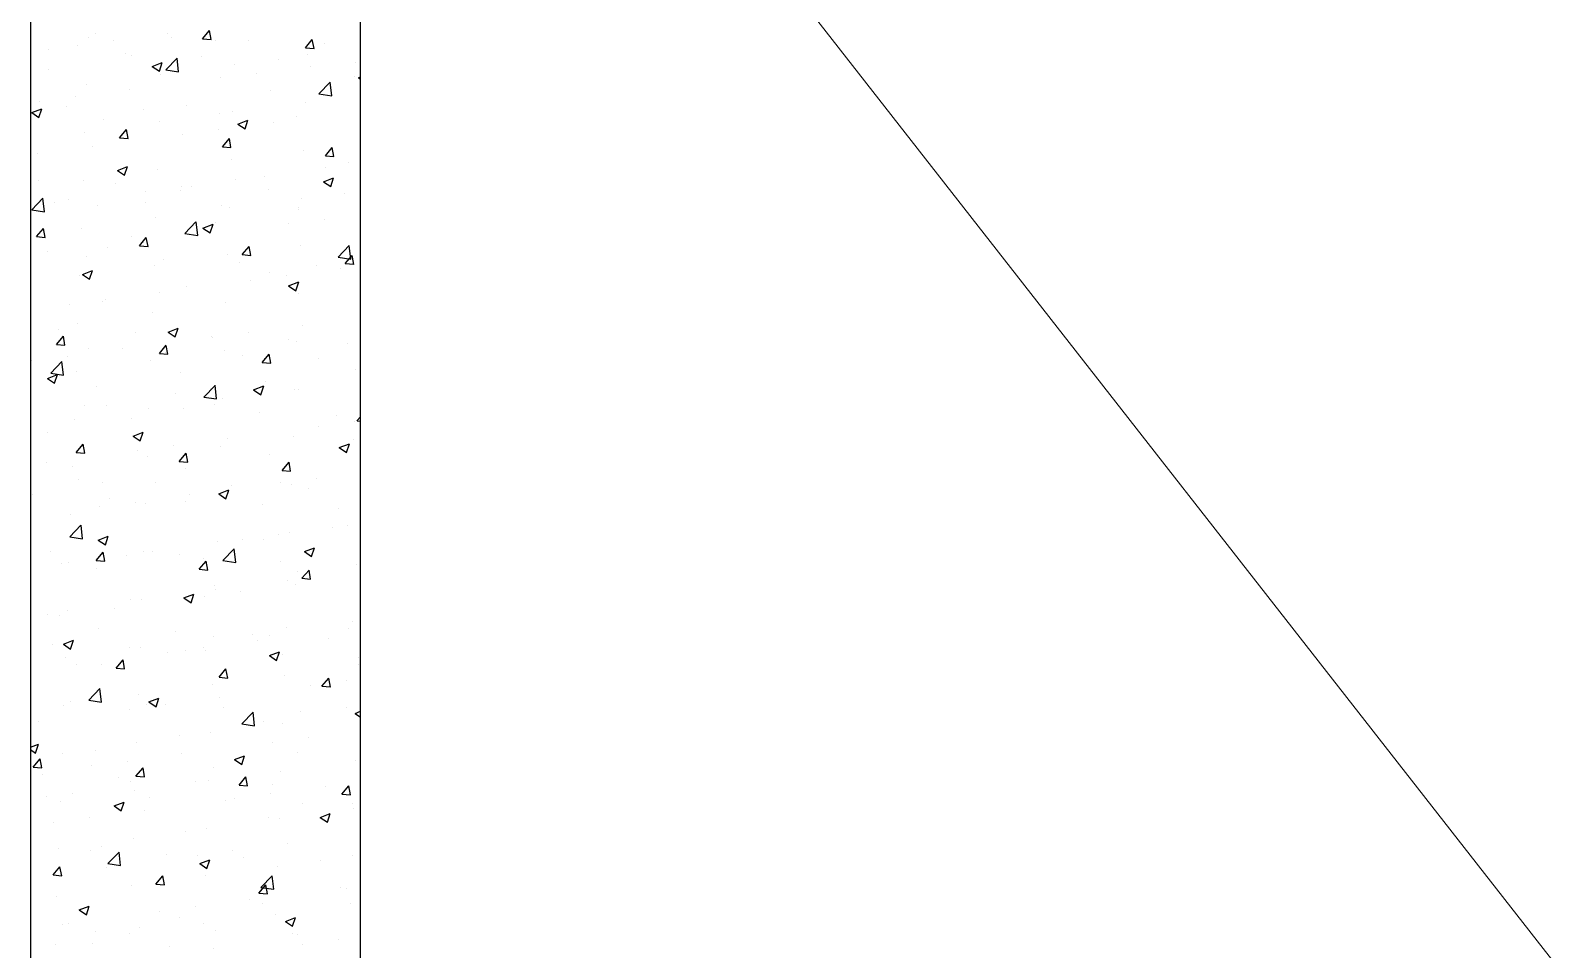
# Model space of a CAD drawing. Header units: millimetres. Extents: x 331487 to 517269, y 198509 to 399936.
# Drawn here: x 393590 to 394656, y 386264 to 386905 of the extents above; entities that cross this region are included whole.
import ezdxf

# ---------------------------------------------------------------- set-up
doc = ezdxf.new("R2010")
doc.units = ezdxf.units.MM
doc.header["$MEASUREMENT"] = 0
doc.layers.add('BEAM', color=1, linetype='Continuous', lineweight=5)
doc.layers.add('COLUMN', color=6, linetype='Continuous')

msp = doc.modelspace()

# ---------------------------------------------------------------- linework, layer by layer
at = {"layer": 'BEAM', "ltscale": 250}
msp.add_line((393820.1, 387319), (395720.1, 384889), dxfattribs=at)
at = {"layer": 'COLUMN'}
for p, q in [((393590.1, 387549), (393590.1, 384659)), ((393820.1, 384659), (393820.1, 387319))]:
    msp.add_line(p, q, dxfattribs=at)
at = {"layer": 'COLUMN', "color": 2, "linetype": 'Continuous'}
for p, q in [((393630.3, 386900.1), (393630.3, 386900.1)), ((393635.1, 386902.3), (393635.1, 386902.3)), ((393647.9, 386897.8), (393647.9, 386897.8)), ((393685.7, 386902.8), (393685.7, 386902.8)), ((393688.4, 386900.1), (393688.4, 386900.1)), ((393710, 386898.9), (393714.8, 386904.6)), ((393710, 386898.9), (393715.9, 386898.4)), ((393715.9, 386898.4), (393714.8, 386904.6)), ((393719.1, 386897.6), (393719.1, 386897.6)), ((393741.8, 386897.8), (393741.8, 386897.8)), ((393781.7, 386892.6), (393786.5, 386898.4)), ((393787.7, 386892.1), (393786.5, 386898.4)), ((393602.8, 386891.2), (393602.8, 386891.2)), ((393622.8, 386894.5), (393622.8, 386894.5)), ((393656.1, 386888.9), (393656.1, 386888.9)), ((393660.8, 386887.6), (393660.8, 386887.6)), ((393709.5, 386886.6), (393709.5, 386886.6)), ((393781.7, 386892.6), (393787.7, 386892.1)), ((393782.9, 386887.7), (393782.9, 386887.7)), ((393795.2, 386895.6), (393795.2, 386895.6)), ((393602.4, 386877.6), (393602.4, 386877.6)), ((393674.9, 386879.7), (393681.9, 386882.4)), ((393674.9, 386879.7), (393679.9, 386876.4)), ((393679.9, 386876.4), (393681.9, 386882.4)), ((393684.4, 386877.2), (393692.2, 386885.3)), ((393684.4, 386877.2), (393693.3, 386875.8)), ((393693.3, 386875.8), (393692.2, 386885.3)), ((393732.4, 386881.3), (393732.4, 386881.3)), ((393747.6, 386875), (393747.6, 386875)), ((393762.9, 386884.4), (393762.9, 386884.4)), ((393785.5, 386879.9), (393785.5, 386879.9)), ((393816.3, 386882.1), (393816.3, 386882.1)), ((393629.1, 386866.8), (393629.1, 386866.8)), ((393681, 386874.3), (393681, 386874.3)), ((393722.6, 386871.7), (393722.6, 386871.7)), ((393791.1, 386860.6), (393798.9, 386868.7)), ((393800, 386859.2), (393798.9, 386868.7)), ((393815.6, 386872.6), (393815.6, 386872.6)), ((393818.6, 386871.7), (393820.1, 386872.3)), ((393818.6, 386871.7), (393820.1, 386870.7)), ((393596.5, 386855.1), (393596.5, 386855.1)), ((393621.5, 386858.4), (393621.5, 386858.4)), ((393659.4, 386863.3), (393659.4, 386863.3)), ((393757.3, 386862.6), (393757.3, 386862.6)), ((393781.7, 386854.5), (393781.7, 386854.5)), ((393791.1, 386860.6), (393800, 386859.2)), ((393590.9, 386847.5), (393597.9, 386850.2)), ((393590.9, 386847.5), (393595.9, 386844.1)), ((393595.9, 386844.1), (393597.9, 386850.2)), ((393615.2, 386851.5), (393615.2, 386851.5)), ((393668.5, 386849.3), (393668.5, 386849.3)), ((393699, 386852.6), (393699, 386852.6)), ((393721.9, 386847), (393721.9, 386847)), ((393731.2, 386848.1), (393731.2, 386848.1)), ((393775.3, 386844.7), (393775.3, 386844.7)), ((393627.9, 386833.5), (393627.9, 386833.5)), ((393640.6, 386842.6), (393640.6, 386842.6)), ((393652.1, 386829.9), (393656.9, 386835.7)), ((393658.1, 386829.4), (393656.9, 386835.7)), ((393679.8, 386841), (393679.8, 386841)), ((393721.3, 386835.5), (393721.3, 386835.5)), ((393734.6, 386839.5), (393741.6, 386842.2)), ((393734.6, 386839.5), (393739.6, 386836.1)), ((393739.6, 386836.1), (393741.6, 386842.2)), ((393759.2, 386840.5), (393759.2, 386840.5)), ((393633.1, 386823.9), (393633.1, 386823.9)), ((393652.1, 386829.9), (393658.1, 386829.4)), ((393696.3, 386832.2), (393696.3, 386832.2)), ((393723.8, 386823.7), (393728.7, 386829.4)), ((393723.8, 386823.7), (393729.8, 386823.1)), ((393729.8, 386823.1), (393728.7, 386829.4)), ((393795.6, 386817.4), (393800.4, 386823.1)), ((393801.5, 386816.9), (393800.4, 386823.1)), ((393595.2, 386818.9), (393595.2, 386818.9)), ((393729.9, 386814.8), (393729.9, 386814.8)), ((393780.5, 386821.2), (393780.5, 386821.2)), ((393795.6, 386817.4), (393801.5, 386816.9)), ((393811.5, 386812.9), (393811.5, 386812.9)), ((393595.7, 386800.4), (393595.7, 386800.4)), ((393650.6, 386807.2), (393657.6, 386809.9)), ((393650.6, 386807.2), (393655.6, 386803.9)), ((393655.6, 386803.9), (393657.6, 386809.9)), ((393678.6, 386807.7), (393678.6, 386807.7)), ((393732.9, 386801.1), (393732.9, 386801.1)), ((393753.1, 386802.9), (393753.1, 386802.9)), ((393794.3, 386799.2), (393801.3, 386801.9)), ((393796, 386809.4), (393796, 386809.4)), ((393799.3, 386795.9), (393801.3, 386801.9)), ((393626.7, 386800.2), (393626.7, 386800.2)), ((393649.1, 386798.2), (393649.1, 386798.2)), ((393670, 386792.8), (393670, 386792.8)), ((393694.8, 386792.9), (393694.8, 386792.9)), ((393695, 386796.1), (393695, 386796.1)), ((393702.5, 386795.9), (393702.5, 386795.9)), ((393755.8, 386793.6), (393755.8, 386793.6)), ((393794.3, 386799.2), (393799.3, 386795.9)), ((393809.2, 386791.4), (393809.2, 386791.4)), ((393590.9, 386779.7), (393598.7, 386787.9)), ((393590.9, 386779.8), (393599.8, 386778.4)), ((393599.8, 386778.4), (393598.7, 386787.9)), ((393606.8, 386784.5), (393606.8, 386784.5)), ((393616.8, 386787), (393616.8, 386787)), ((393636.5, 386782.9), (393636.5, 386782.9)), ((393670.2, 386784.7), (393670.2, 386784.7)), ((393723.5, 386782.5), (393723.5, 386782.5)), ((393728.7, 386781.5), (393728.7, 386781.5)), ((393776.9, 386780.2), (393776.9, 386780.2)), ((393777.1, 386781), (393777.1, 386781)), ((393779.2, 386787.9), (393779.2, 386787.9)), ((393677.4, 386774.4), (393677.4, 386774.4)), ((393697.7, 386763.2), (393705.4, 386771.3)), ((393706.6, 386761.8), (393705.5, 386771.3)), ((393710.3, 386767), (393717.3, 386769.6)), ((393715.3, 386763.6), (393717.3, 386769.6)), ((393718.8, 386771), (393718.8, 386771)), ((393769.7, 386769.9), (393769.7, 386769.9)), ((393794.8, 386773.2), (393794.8, 386773.2)), ((393594.3, 386761), (393599.1, 386766.7)), ((393594.3, 386761), (393600.2, 386760.5)), ((393600.2, 386760.5), (393599.1, 386766.7)), ((393625.4, 386766.9), (393625.4, 386766.9)), ((393660.5, 386760.9), (393660.5, 386760.9)), ((393666, 386754.7), (393670.8, 386760.5)), ((393672, 386754.2), (393670.8, 386760.5)), ((393697.7, 386763.2), (393706.6, 386761.8)), ((393706.6, 386761.6), (393706.6, 386761.6)), ((393710.3, 386767), (393715.3, 386763.6)), ((393602.2, 386750.9), (393602.2, 386750.9)), ((393629.2, 386747.3), (393629.2, 386747.3)), ((393643.7, 386753.3), (393643.7, 386753.3)), ((393666, 386754.7), (393672, 386754.2)), ((393668.7, 386756.6), (393668.7, 386756.6)), ((393727.5, 386748.2), (393727.5, 386748.2)), ((393737.7, 386748.5), (393742.5, 386754.2)), ((393737.7, 386748.5), (393743.7, 386747.9)), ((393743.7, 386747.9), (393742.5, 386754.2)), ((393778, 386754.6), (393778, 386754.6)), ((393804.4, 386746.6), (393812.2, 386754.8)), ((393809.4, 386742.2), (393814.3, 386747.9)), ((393813.3, 386745.3), (393812.2, 386754.8)), ((393815.4, 386741.6), (393814.3, 386747.9)), ((393626.3, 386734.7), (393633.3, 386737.4)), ((393631.2, 386731.3), (393633.3, 386737.4)), ((393676.2, 386741.1), (393676.2, 386741.1)), ((393682.6, 386745.1), (393682.6, 386745.1)), ((393735.9, 386742.8), (393735.9, 386742.8)), ((393789.3, 386740.6), (393789.3, 386740.6)), ((393804.4, 386746.6), (393813.3, 386745.3)), ((393806.3, 386738.8), (393806.3, 386738.8)), ((393809.4, 386742.2), (393815.4, 386741.7)), ((393815.3, 386746), (393815.3, 386746)), ((393624.2, 386733.7), (393624.2, 386733.7)), ((393626.3, 386734.7), (393631.2, 386731.3)), ((393698.7, 386725.9), (393698.7, 386725.9)), ((393743.4, 386730.5), (393743.4, 386730.5)), ((393757, 386736), (393757, 386736)), ((393768.4, 386733.8), (393768.4, 386733.8)), ((393770, 386726.7), (393777, 386729.4)), ((393770, 386726.7), (393774.9, 386723.3)), ((393774.9, 386723.3), (393777, 386729.4)), ((393640.3, 386715.9), (393640.3, 386715.9)), ((393642.4, 386717.2), (393642.4, 386717.2)), ((393680.3, 386722.2), (393680.3, 386722.2)), ((393776.8, 386721.3), (393776.8, 386721.3)), ((393617.3, 386713.9), (393617.3, 386713.9)), ((393674.9, 386707.9), (393674.9, 386707.9)), ((393726.3, 386714.9), (393726.3, 386714.9)), ((393609.7, 386696.2), (393609.7, 386696.2)), ((393623, 386700.4), (393623, 386700.4)), ((393663.1, 386694), (393663.1, 386694)), ((393686, 386694.4), (393693, 386697.1)), ((393686, 386694.4), (393690.9, 386691.1)), ((393690.9, 386691.1), (393693, 386697.1)), ((393742.1, 386694.3), (393742.1, 386694.3)), ((393780, 386699.3), (393780, 386699.3)), ((393608.1, 386685.8), (393613, 386691.5)), ((393608.1, 386685.8), (393614.1, 386685.3)), ((393614.1, 386685.3), (393613, 386691.5)), ((393679.9, 386679.5), (393684.7, 386685.3)), ((393685.8, 386679), (393684.7, 386685.2)), ((393716.5, 386691.7), (393716.5, 386691.7)), ((393717.1, 386691), (393717.1, 386691)), ((393769.9, 386689.5), (393769.9, 386689.5)), ((393775.6, 386688), (393775.6, 386688)), ((393811.2, 386686.3), (393811.2, 386686.3)), ((393591, 386674.4), (393591, 386674.4)), ((393604.2, 386665.8), (393612, 386673.9)), ((393613.1, 386664.4), (393612, 386673.9)), ((393616.1, 386677.7), (393616.1, 386677.7)), ((393630.8, 386682.8), (393630.8, 386682.8)), ((393653.9, 386682.7), (393653.9, 386682.7)), ((393673.7, 386674.6), (393673.7, 386674.6)), ((393679.9, 386679.5), (393685.8, 386679)), ((393684.2, 386680.5), (393684.2, 386680.5)), ((393725.1, 386681.6), (393725.1, 386681.6)), ((393737.6, 386678.3), (393737.6, 386678.3)), ((393751.6, 386673.2), (393756.4, 386679)), ((393751.6, 386673.2), (393757.6, 386672.7)), ((393752.9, 386676.3), (393752.9, 386676.3)), ((393757.6, 386672.7), (393756.4, 386679)), ((393790.9, 386676), (393790.9, 386676)), ((393601.9, 386662.2), (393608.9, 386664.9)), ((393601.9, 386662.2), (393606.9, 386658.8)), ((393604.2, 386665.8), (393613.1, 386664.4)), ((393606.9, 386658.8), (393608.9, 386664.9)), ((393621.8, 386667.1), (393621.8, 386667.1)), ((393694.5, 386666.3), (393694.5, 386666.3)), ((393816.9, 386668.2), (393816.9, 386668.2)), ((393636.2, 386656.3), (393636.2, 386656.3)), ((393690.8, 386651.6), (393690.8, 386651.6)), ((393710.9, 386649.2), (393718.7, 386657.3)), ((393715.8, 386654.9), (393715.8, 386654.9)), ((393719.8, 386647.9), (393718.7, 386657.4)), ((393745.6, 386654.2), (393752.6, 386656.9)), ((393745.6, 386654.2), (393750.6, 386650.8)), ((393750.6, 386650.8), (393752.6, 386656.9)), ((393753.7, 386659.9), (393753.7, 386659.9)), ((393774.4, 386654.7), (393774.4, 386654.7)), ((393776.8, 386654.3), (393776.8, 386654.3)), ((393627.6, 386643.3), (393627.6, 386643.3)), ((393643.2, 386643.1), (393643.2, 386643.1)), ((393672.5, 386641.3), (393672.5, 386641.3)), ((393696.6, 386640.9), (393696.6, 386640.9)), ((393710.9, 386649.2), (393719.8, 386647.9)), ((393718.5, 386644.3), (393718.5, 386644.3)), ((393723.9, 386648.3), (393723.9, 386648.3)), ((393620.6, 386633.8), (393620.6, 386633.8)), ((393660.2, 386634.3), (393660.2, 386634.3)), ((393750, 386638.6), (393750, 386638.6)), ((393803.3, 386636.4), (393803.3, 386636.4)), ((393815.6, 386632.1), (393815.6, 386632.1)), ((393817.6, 386632.7), (393820.1, 386635.3)), ((393817.7, 386632.7), (393820.1, 386632.3)), ((393601.9, 386624.3), (393601.9, 386624.3)), ((393661.6, 386621.9), (393668.6, 386624.6)), ((393661.6, 386621.9), (393666.6, 386618.6)), ((393666.6, 386618.6), (393668.6, 386624.6)), ((393727.4, 386620.4), (393727.4, 386620.4)), ((393773.2, 386621.4), (393773.2, 386621.4)), ((393790.6, 386628.8), (393790.6, 386628.8)), ((393815, 386619.3), (393815, 386619.3)), ((393622, 386610.6), (393626.8, 386616.3)), ((393622, 386610.6), (393628, 386610)), ((393628, 386610), (393626.8, 386616.3)), ((393664.5, 386612.2), (393664.5, 386612.2)), ((393689.5, 386615.5), (393689.5, 386615.5)), ((393693.7, 386604.3), (393698.6, 386610)), ((393699.7, 386603.8), (393698.6, 386610)), ((393722.6, 386615), (393722.6, 386615)), ((393756.7, 386609.3), (393756.7, 386609.3)), ((393805.3, 386613.9), (393812.3, 386616.6)), ((393805.3, 386613.9), (393810.3, 386610.6)), ((393810.3, 386610.6), (393812.3, 386616.6)), ((393601.3, 386603.8), (393601.3, 386603.8)), ((393619.4, 386600.5), (393619.4, 386600.5)), ((393671.3, 386608), (393671.3, 386608)), ((393693.7, 386604.3), (393699.7, 386603.8)), ((393698.4, 386599.3), (393698.4, 386599.3)), ((393765.5, 386598), (393770.3, 386603.8)), ((393765.5, 386598), (393771.4, 386597.5)), ((393771.4, 386597.5), (393770.3, 386603.8)), ((393623.7, 386592), (393623.7, 386592)), ((393640, 386589.3), (393640, 386589.3)), ((393677.1, 386589.8), (393677.1, 386589.8)), ((393730.5, 386587.5), (393730.5, 386587.5)), ((393764.2, 386589.3), (393764.2, 386589.3)), ((393771.9, 386588.1), (393771.9, 386588.1)), ((393789.3, 386592.6), (393789.3, 386592.6)), ((393591.4, 386580.9), (393591.4, 386580.9)), ((393644.8, 386578.6), (393644.8, 386578.6)), ((393701.1, 386581), (393701.1, 386581)), ((393721.3, 386581.7), (393728.3, 386584.4)), ((393721.3, 386581.7), (393726.3, 386578.3)), ((393721.4, 386581.7), (393721.4, 386581.7)), ((393726.3, 386578.3), (393728.3, 386584.3)), ((393783.9, 386585.3), (393783.9, 386585.3)), ((393618.1, 386567.2), (393618.1, 386567.2)), ((393638.2, 386572.7), (393638.2, 386572.7)), ((393663.2, 386576), (393663.2, 386576)), ((393670.1, 386574.7), (393670.1, 386574.7)), ((393698.2, 386576.3), (393698.2, 386576.3)), ((393751.6, 386574.1), (393751.6, 386574.1)), ((393805, 386571.8), (393805, 386571.8)), ((393617.5, 386551.8), (393625.2, 386559.9)), ((393626.4, 386550.4), (393625.3, 386559.9)), ((393800.8, 386558.2), (393800.8, 386558.2)), ((393810.9, 386559.7), (393810.9, 386559.7)), ((393617.5, 386551.8), (393626.4, 386550.4)), ((393637.3, 386549.4), (393644.3, 386552.1)), ((393637.3, 386549.4), (393642.3, 386546.1)), ((393642.3, 386546.1), (393644.3, 386552.1)), ((393720.2, 386548.5), (393720.2, 386548.5)), ((393737.9, 386549.9), (393737.9, 386549.9)), ((393752.6, 386549.7), (393752.6, 386549.7)), ((393763, 386553.2), (393763, 386553.2)), ((393770.7, 386554.9), (393770.7, 386554.9)), ((393603.8, 386541.2), (393603.8, 386541.2)), ((393616.9, 386533.9), (393616.9, 386533.9)), ((393635.9, 386535.3), (393640.7, 386541.1)), ((393635.9, 386535.3), (393641.9, 386534.8)), ((393636.9, 386536.6), (393636.9, 386536.6)), ((393641.9, 386534.8), (393640.7, 386541.1)), ((393657.2, 386538.9), (393657.2, 386538.9)), ((393668.9, 386541.4), (393668.9, 386541.4)), ((393674.8, 386541.6), (393674.8, 386541.6)), ((393694.2, 386539.7), (393694.2, 386539.7)), ((393707.6, 386529.1), (393712.4, 386534.8)), ((393710.6, 386536.7), (393710.6, 386536.7)), ((393713.6, 386528.5), (393712.4, 386534.8)), ((393724.2, 386535.3), (393732, 386543.4)), ((393724.2, 386535.3), (393733.1, 386533.9)), ((393733.1, 386533.9), (393732, 386543.4)), ((393764, 386534.4), (393764, 386534.4)), ((393781, 386541.4), (393788, 386544.1)), ((393781, 386541.4), (393786, 386538)), ((393786, 386538), (393788, 386544.1)), ((393611.9, 386533.3), (393611.9, 386533.3)), ((393635.9, 386529.6), (393635.9, 386529.6)), ((393707.6, 386529.1), (393713.6, 386528.5)), ((393776.5, 386527.7), (393776.5, 386527.7)), ((393779.3, 386522.8), (393784.2, 386528.5)), ((393785.3, 386522.3), (393784.2, 386528.5)), ((393817.4, 386532.2), (393817.4, 386532.2)), ((393718.2, 386517.7), (393718.2, 386517.7)), ((393719, 386515.2), (393719, 386515.2)), ((393736.7, 386513.7), (393736.7, 386513.7)), ((393769.5, 386521.6), (393769.5, 386521.6)), ((393774.5, 386518.7), (393774.5, 386518.7)), ((393779.3, 386522.8), (393785.3, 386522.3)), ((393648.5, 386502.1), (393648.5, 386502.1)), ((393659.9, 386507.7), (393659.9, 386507.7)), ((393667.7, 386508.1), (393667.7, 386508.1)), ((393697, 386509.1), (393704, 386511.8)), ((393697, 386509.1), (393702, 386505.8)), ((393702, 386505.8), (393704, 386511.8)), ((393711.6, 386510.4), (393711.6, 386510.4)), ((393601.6, 386497.7), (393601.6, 386497.7)), ((393610.6, 386497.1), (393610.6, 386497.1)), ((393615.7, 386500.6), (393615.7, 386500.6)), ((393814.7, 386492.7), (393814.7, 386492.7)), ((393637.7, 386487.8), (393637.7, 386487.8)), ((393691.1, 386485.6), (393691.1, 386485.6)), ((393717.8, 386481.9), (393717.8, 386481.9)), ((393744.5, 386483.3), (393744.5, 386483.3)), ((393756.4, 386482.7), (393756.4, 386482.7)), ((393768.3, 386488.3), (393768.3, 386488.3)), ((393797.9, 386481.1), (393797.9, 386481.1)), ((393811.4, 386487.6), (393811.4, 386487.6)), ((393605.4, 386476.7), (393605.4, 386476.7)), ((393613, 386476.9), (393620, 386479.6)), ((393613, 386476.9), (393617.9, 386473.5)), ((393617.9, 386473.5), (393620, 386479.6)), ((393658.8, 386474.4), (393658.8, 386474.4)), ((393666.4, 386474.8), (393666.4, 386474.8)), ((393685.3, 386471), (393685.3, 386471)), ((393698.1, 386472.7), (393698.1, 386472.7)), ((393710.4, 386474.3), (393710.4, 386474.3)), ((393712.2, 386472.2), (393712.2, 386472.2)), ((393748.2, 386479.3), (393748.2, 386479.3)), ((393756.7, 386468.9), (393763.7, 386471.6)), ((393761.6, 386465.5), (393763.7, 386471.6)), ((393765.6, 386469.9), (393765.6, 386469.9)), ((393614.5, 386467.3), (393614.5, 386467.3)), ((393622.2, 386462.7), (393622.2, 386462.7)), ((393639.8, 386462.7), (393639.8, 386462.7)), ((393649.8, 386460.1), (393654.6, 386465.9)), ((393649.8, 386460.1), (393655.7, 386459.6)), ((393655.7, 386459.6), (393654.6, 386465.9)), ((393721.5, 386453.9), (393726.3, 386459.6)), ((393727.5, 386453.3), (393726.3, 386459.6)), ((393756.7, 386468.9), (393761.6, 386465.5)), ((393819, 386467.7), (393819, 386467.7)), ((393819, 386462.5), (393819, 386462.5)), ((393716.6, 386448.6), (393716.6, 386448.6)), ((393721.5, 386453.9), (393727.5, 386453.3)), ((393767.1, 386455), (393767.1, 386455)), ((393793.2, 386447.6), (393798, 386453.3)), ((393799.2, 386447), (393798, 386453.3)), ((393810.1, 386451.4), (393810.1, 386451.4)), ((393630.7, 386437.8), (393638.5, 386446)), ((393630.7, 386437.9), (393639.6, 386436.5)), ((393639.6, 386436.5), (393638.5, 386446)), ((393665.2, 386441.5), (393665.2, 386441.5)), ((393672.6, 386436.6), (393679.6, 386439.3)), ((393677.6, 386433.3), (393679.6, 386439.3)), ((393721.9, 386439.8), (393721.9, 386439.8)), ((393785.1, 386448.1), (393785.1, 386448.1)), ((393793.2, 386447.6), (393799.2, 386447.1)), ((393613.3, 386434), (393613.3, 386434)), ((393617.8, 386437), (393617.8, 386437)), ((393659, 386431.6), (393659, 386431.6)), ((393671.2, 386434.8), (393671.2, 386434.8)), ((393672.6, 386436.6), (393677.6, 386433.3)), ((393684.1, 386434.8), (393684.1, 386434.8)), ((393724.6, 386432.5), (393724.6, 386432.5)), ((393737.4, 386421.3), (393745.2, 386429.4)), ((393746.3, 386419.9), (393745.2, 386429.4)), ((393778, 386430.3), (393778, 386430.3)), ((393810.6, 386433), (393810.6, 386433)), ((393816.4, 386428.6), (393820.1, 386430.1)), ((393816.4, 386428.6), (393820.1, 386426.1)), ((393817.8, 386429.2), (393817.8, 386429.2)), ((393595.9, 386423.2), (393595.9, 386423.2)), ((393737.4, 386421.3), (393746.3, 386419.9)), ((393752.3, 386423), (393752.3, 386423)), ((393765.9, 386421.7), (393765.9, 386421.7)), ((393590.1, 386405), (393595.6, 386407.1)), ((393593.6, 386401), (393595.6, 386407.1)), ((393664, 386408.3), (393664, 386408.3)), ((393693.9, 386413), (393693.9, 386413)), ((393715.3, 386415.3), (393715.3, 386415.3)), ((393758.8, 386408.7), (393758.8, 386408.7)), ((393783.8, 386412), (393783.8, 386412)), ((393590.1, 386403.4), (393593.6, 386401)), ((393591.9, 386391.2), (393596.7, 386396.9)), ((393597.9, 386390.7), (393596.7, 386396.9)), ((393612.1, 386400.8), (393612.1, 386400.8)), ((393635.6, 386403), (393635.6, 386403)), ((393657.7, 386395.4), (393657.7, 386395.4)), ((393695.6, 386400.4), (393695.6, 386400.4)), ((393732.3, 386396.4), (393739.3, 386399.1)), ((393732.3, 386396.4), (393737.3, 386393)), ((393737.3, 386393), (393739.3, 386399.1)), ((393776.2, 386401.1), (393776.2, 386401.1)), ((393816.6, 386395.9), (393816.6, 386395.9)), ((393591.9, 386391.2), (393597.9, 386390.7)), ((393598.4, 386385.9), (393598.4, 386385.9)), ((393632.7, 386392.1), (393632.7, 386392.1)), ((393663.6, 386384.9), (393668.5, 386390.7)), ((393663.6, 386384.9), (393669.6, 386384.4)), ((393669.6, 386384.4), (393668.5, 386390.6)), ((393717.9, 386391.1), (393717.9, 386391.1)), ((393764.6, 386388.4), (393764.6, 386388.4)), ((393651.7, 386383.7), (393651.7, 386383.7)), ((393659.6, 386381.1), (393659.6, 386381.1)), ((393662.8, 386375), (393662.8, 386375)), ((393705.1, 386381.4), (393705.1, 386381.4)), ((393714.1, 386382), (393714.1, 386382)), ((393735.4, 386378.6), (393740.2, 386384.4)), ((393735.4, 386378.6), (393741.3, 386378.1)), ((393741.3, 386378.1), (393740.2, 386384.4)), ((393758.5, 386379.2), (393758.5, 386379.2)), ((393795.4, 386377.5), (393795.4, 386377.5)), ((393807.1, 386372.4), (393811.9, 386378.1)), ((393813.1, 386371.8), (393811.9, 386378.1)), ((393811.9, 386376.9), (393811.9, 386376.9)), ((393601.3, 386371), (393601.3, 386371)), ((393610.9, 386367.5), (393610.9, 386367.5)), ((393619.4, 386372.5), (393619.4, 386372.5)), ((393648.3, 386364.1), (393655.3, 386366.8)), ((393648.3, 386364.1), (393653.3, 386360.8)), ((393653.3, 386360.8), (393655.3, 386366.8)), ((393672.8, 386370.2), (393672.8, 386370.2)), ((393726.2, 386368), (393726.2, 386368)), ((393732.5, 386369.3), (393732.5, 386369.3)), ((393757.5, 386372.6), (393757.5, 386372.6)), ((393779.6, 386365.7), (393779.6, 386365.7)), ((393807.1, 386372.4), (393813.1, 386371.8)), ((393814.4, 386366.1), (393814.4, 386366.1)), ((393606.4, 386352.7), (393606.4, 386352.7)), ((393631.4, 386356), (393631.4, 386356)), ((393669.3, 386361), (393669.3, 386361)), ((393756.1, 386356.1), (393756.1, 386356.1)), ((393763.4, 386355.1), (393763.4, 386355.1)), ((393792, 386356.1), (393799, 386358.8)), ((393792, 386356.1), (393797, 386352.8)), ((393797, 386352.8), (393799, 386358.8)), ((393815.4, 386362.6), (393815.4, 386362.6)), ((393697.8, 386346.1), (393697.8, 386346.1)), ((393712.9, 386348.7), (393712.9, 386348.7)), ((393609.6, 386334.2), (393609.6, 386334.2)), ((393631.9, 386332.8), (393631.9, 386332.8)), ((393639.5, 386336.1), (393639.5, 386336.1)), ((393644, 386323.9), (393651.8, 386332)), ((393652.9, 386322.5), (393651.8, 386332)), ((393661.6, 386341.7), (393661.6, 386341.7)), ((393731.2, 386333.1), (393731.2, 386333.1)), ((393769.1, 386338.1), (393769.1, 386338.1)), ((393605.8, 386316), (393610.6, 386321.7)), ((393611.8, 386315.4), (393610.6, 386321.7)), ((393643, 386321.5), (393643, 386321.5)), ((393644, 386323.9), (393652.9, 386322.5)), ((393685.2, 386330.6), (393685.2, 386330.6)), ((393706.2, 386329.8), (393706.2, 386329.8)), ((393708, 386323.9), (393715, 386326.5)), ((393708, 386323.9), (393713, 386320.5)), ((393713, 386320.5), (393715, 386326.5)), ((393738.6, 386328.3), (393738.6, 386328.3)), ((393762.2, 386321.8), (393762.2, 386321.8)), ((393792, 386326.1), (393792, 386326.1)), ((393814.2, 386329.3), (393814.2, 386329.3)), ((393605.1, 386316.5), (393605.1, 386316.5)), ((393605.8, 386316), (393611.8, 386315.4)), ((393677.5, 386309.7), (393682.3, 386315.4)), ((393683.5, 386309.2), (393682.3, 386315.4)), ((393711.7, 386315.4), (393711.7, 386315.4)), ((393750.7, 386307.3), (393758.5, 386315.4)), ((393759.6, 386306), (393758.5, 386315.5)), ((393608.4, 386300.9), (393608.4, 386300.9)), ((393660.4, 386308.4), (393660.4, 386308.4)), ((393677.5, 386309.7), (393683.5, 386309.2)), ((393749.2, 386303.4), (393754.1, 386309.2)), ((393749.2, 386303.4), (393755.2, 386302.9)), ((393750.7, 386307.3), (393759.6, 386306)), ((393755.2, 386302.9), (393754.1, 386309.2)), ((393805.9, 386307), (393805.9, 386307)), ((393810.3, 386306.4), (393810.3, 386306.4)), ((393624, 386291.6), (393631, 386294.3)), ((393624, 386291.6), (393629, 386288.2)), ((393629, 386288.2), (393631, 386294.3)), ((393679.9, 386290.4), (393679.9, 386290.4)), ((393704.9, 386293.7), (393704.9, 386293.7)), ((393742.8, 386298.7), (393742.8, 386298.7)), ((393752, 386296.4), (393752, 386296.4)), ((393761, 386288.5), (393761, 386288.5)), ((393812.9, 386296), (393812.9, 386296)), ((393612.4, 386281.7), (393612.4, 386281.7)), ((393616.7, 386282.1), (393616.7, 386282.1)), ((393665.8, 386279.5), (393665.8, 386279.5)), ((393693.6, 386286.4), (393693.6, 386286.4)), ((393710.5, 386282.1), (393710.5, 386282.1)), ((393767.7, 386283.6), (393774.7, 386286.3)), ((393767.7, 386283.6), (393772.7, 386280.2)), ((393772.7, 386280.2), (393774.7, 386286.3)), ((393607.2, 386267.6), (393607.2, 386267.6)), ((393633.5, 386268.3), (393633.5, 386268.3)), ((393635.3, 386276.4), (393635.3, 386276.4)), ((393659.1, 386275.1), (393659.1, 386275.1)), ((393719.1, 386277.2), (393719.1, 386277.2)), ((393772.5, 386275), (393772.5, 386275)), ((393775.9, 386274.4), (393775.9, 386274.4)), ((393779.6, 386267.5), (393779.6, 386267.5)), ((393804.6, 386270.8), (393804.6, 386270.8)), ((393686.8, 386266), (393686.8, 386266)), ((393717.6, 386264.4), (393717.6, 386264.4))]:
    msp.add_line(p, q, dxfattribs=at)

doc.saveas('drawing.dxf')
